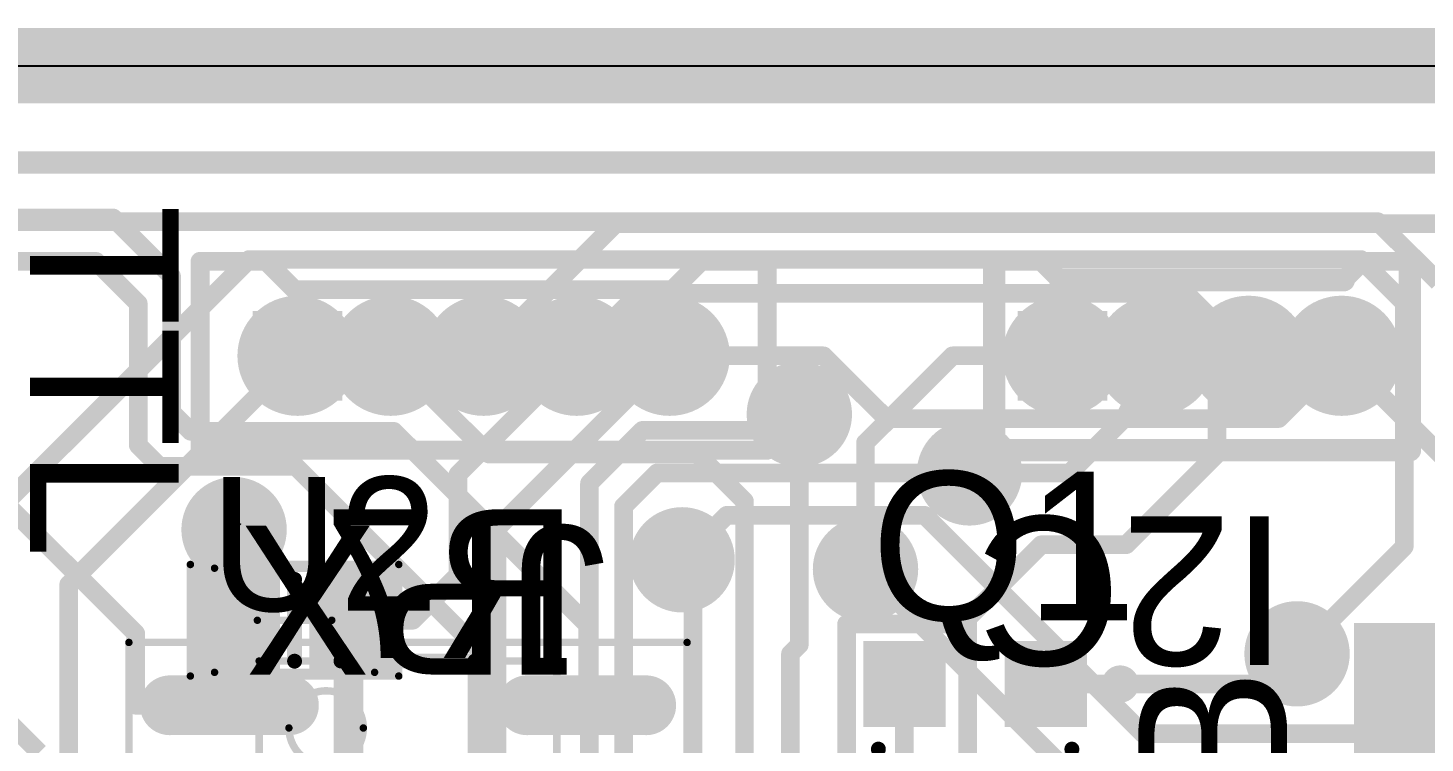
# Model space of a CAD drawing. Extents: x 50.3 to 133.3, y 75.7 to 118.9.
# Drawn here: x 104.62 to 123.39, y 109.09 to 118.71 of the extents above; entities that cross this region are included whole.
import ezdxf

# ---------------------------------------------------------------- set-up
doc = ezdxf.new("R2010")
doc.units = 0
doc.layers.get('0').update_dxf_attribs({"linetype": 'CONTINUOUS'})
for name, color, linetype in [('BOTTOMLAYER', 5, 'CONTINUOUS'), ('BOTTOMOVERLAY', 54, 'CONTINUOUS'), ('BOTTOMPASTE', 16, 'CONTINUOUS'), ('BOTTOMSOLDER', 6, 'CONTINUOUS'), ('INTERNALPLANE1', 76, 'CONTINUOUS'), ('INTERNALPLANE2', 16, 'CONTINUOUS'), ('KEEPOUTLAYER', 6, 'CONTINUOUS'), ('MECHANICAL1', 6, 'CONTINUOUS'), ('MECHANICAL13', 56, 'CONTINUOUS'), ('MECHANICAL15', 56, 'CONTINUOUS'), ('MULTILAYER', 9, 'CONTINUOUS'), ('PADHOLELAYER', 156, 'CONTINUOUS'), ('TOPLAYER', 1, 'CONTINUOUS'), ('TOPOVERLAY', 2, 'CONTINUOUS'), ('TOPPASTE', 8, 'CONTINUOUS'), ('TOPSOLDER', 216, 'CONTINUOUS'), ('VIAHOLELAYER', 16, 'CONTINUOUS')]:
    doc.layers.add(name, color=color, linetype=linetype)

# ---------------------------------------------------------------- blocks, each defined once
blk = doc.blocks.new('M____USB_26')
at = {"layer": 'BOTTOMLAYER', "const_width": 0.3}
for points in [[(-0.35, 2.2, 1), (-0.05, 2.2, 1)], [(-0.35, -2.2, 1), (-0.05, -2.2, 1)]]:
    blk.add_lwpolyline(points, format="xyb", close=True, dxfattribs=at)
at = {"layer": 'BOTTOMSOLDER', "const_width": 0.402}
for points in [[(-0.401, 2.2, 1), (0.001, 2.2, 1)], [(-0.401, -2.2, 1), (0.001, -2.2, 1)]]:
    blk.add_lwpolyline(points, format="xyb", close=True, dxfattribs=at)
at = {"layer": 'INTERNALPLANE1', "const_width": 0.958}
for points in [[(-0.679, 2.2, 1), (0.279, 2.2, 1)], [(-0.679, -2.2, 1), (0.279, -2.2, 1)]]:
    blk.add_lwpolyline(points, format="xyb", close=True, dxfattribs=at)
at = {"layer": 'INTERNALPLANE2', "const_width": 0.958}
for points in [[(-0.679, 2.2, 1), (0.279, 2.2, 1)], [(-0.679, -2.2, 1), (0.279, -2.2, 1)]]:
    blk.add_lwpolyline(points, format="xyb", close=True, dxfattribs=at)
at = {"layer": 'MECHANICAL1', "const_width": 0.1}
blk.add_lwpolyline([(5.05, -4.95), (5.05, 4.95)], dxfattribs=at)
at = {"layer": 'MECHANICAL1', "const_width": 0.05}
for points in [[(5.025, 4.95, 1), (5.075, 4.95, 1)], [(5.025, -4.95, 1), (5.075, -4.95, 1)]]:
    blk.add_lwpolyline(points, format="xyb", close=True, dxfattribs=at)
at = {"layer": 'MULTILAYER', "const_width": 0.3}
for points in [[(-0.35, 2.2, 1), (-0.05, 2.2, 1)], [(-0.35, -2.2, 1), (-0.05, -2.2, 1)]]:
    blk.add_lwpolyline(points, format="xyb", close=True, dxfattribs=at)
at = {"layer": 'PADHOLELAYER', "const_width": 0.45}
for points in [[(-0.425, 2.2, 1), (0.025, 2.2, 1)], [(-0.425, -2.2, 1), (0.025, -2.2, 1)]]:
    blk.add_lwpolyline(points, format="xyb", close=True, dxfattribs=at)
at = {"layer": 'TOPLAYER', "const_width": 0.3}
for points in [[(-0.35, 2.2, 1), (-0.05, 2.2, 1)], [(-0.35, -2.2, 1), (-0.05, -2.2, 1)]]:
    blk.add_lwpolyline(points, format="xyb", close=True, dxfattribs=at)
at = {"layer": 'TOPLAYER'}
for points in [[(-1.45, 3.45), (-1.45, 5.45), (-3.95, 3.45), (-3.95, 5.45)], [(4.05, 3.45), (4.05, 5.45), (1.55, 3.45), (1.55, 5.45)], [(-1.4, 1.37), (-1.4, 1.83), (-4.2, 1.37), (-4.2, 1.83)], [(-1.4, 0.57), (-1.4, 1.03), (-4.2, 0.57), (-4.2, 1.03)], [(-1.4, -0.23), (-1.4, 0.23), (-4.2, -0.23), (-4.2, 0.23)], [(-1.4, -1.03), (-1.4, -0.57), (-4.2, -1.03), (-4.2, -0.57)], [(-1.4, -1.83), (-1.4, -1.37), (-4.2, -1.83), (-4.2, -1.37)], [(-1.45, -5.45), (-1.45, -3.45), (-3.95, -5.45), (-3.95, -3.45)], [(4.05, -5.45), (4.05, -3.45), (1.55, -5.45), (1.55, -3.45)]]:
    blk.add_solid(points, dxfattribs=at)
at = {"layer": 'TOPOVERLAY', "const_width": 0.2}
for points in [[(-1.05, 4.95), (1.15, 4.95)], [(4.45, 4.95), (5.75, 4.95)], [(5.75, -4.95), (5.75, 4.95)], [(-3.85, 2.25), (-3.85, 3.05)], [(-3.85, -3.05), (-3.85, -2.25)], [(-1.05, -4.95), (1.15, -4.95)], [(4.45, -4.95), (5.75, -4.95)]]:
    blk.add_lwpolyline(points, dxfattribs=at)
at = {"layer": 'TOPOVERLAY'}
for points, const_width in [([(-1.1, 4.95, 1), (-1, 4.95, 1)], 0.1), ([(1.1, 4.95, 1), (1.2, 4.95, 1)], 0.1), ([(4.4, 4.95, 1), (4.5, 4.95, 1)], 0.1), ([(5.7, 4.95, 1), (5.8, 4.95, 1)], 0.1), ([(5.7, 4.95, 1), (5.8, 4.95, 1)], 0.1), ([(-3.9, 3.05, 1), (-3.8, 3.05, 1)], 0.1), ([(-3.9, 2.25, 1), (-3.8, 2.25, 1)], 0.1), ([(-4.375, -1.6, 1), (-4.625, -1.6, 1)], 0.25), ([(-4.687, -1.6, 1), (-4.563, -1.6, 1)], 0.125), ([(-4.437, -1.6, 1), (-4.312, -1.6, 1)], 0.125), ([(-3.9, -2.25, 1), (-3.8, -2.25, 1)], 0.1), ([(-3.9, -3.05, 1), (-3.8, -3.05, 1)], 0.1), ([(-1.1, -4.95, 1), (-1, -4.95, 1)], 0.1), ([(1.1, -4.95, 1), (1.2, -4.95, 1)], 0.1), ([(4.4, -4.95, 1), (4.5, -4.95, 1)], 0.1), ([(5.7, -4.95, 1), (5.8, -4.95, 1)], 0.1), ([(5.7, -4.95, 1), (5.8, -4.95, 1)], 0.1)]:
    blk.add_lwpolyline(points, format="xyb", close=True, dxfattribs=dict(at, const_width=const_width))
at = {"layer": 'TOPPASTE'}
for points in [[(-1.45, 3.45), (-1.45, 5.45), (-3.95, 3.45), (-3.95, 5.45)], [(4.05, 3.45), (4.05, 5.45), (1.55, 3.45), (1.55, 5.45)], [(-1.4, 1.37), (-1.4, 1.83), (-4.2, 1.37), (-4.2, 1.83)], [(-1.4, 0.57), (-1.4, 1.03), (-4.2, 0.57), (-4.2, 1.03)], [(-1.4, -0.23), (-1.4, 0.23), (-4.2, -0.23), (-4.2, 0.23)], [(-1.4, -1.03), (-1.4, -0.57), (-4.2, -1.03), (-4.2, -0.57)], [(-1.4, -1.83), (-1.4, -1.37), (-4.2, -1.83), (-4.2, -1.37)], [(-1.45, -5.45), (-1.45, -3.45), (-3.95, -5.45), (-3.95, -3.45)], [(4.05, -5.45), (4.05, -3.45), (1.55, -5.45), (1.55, -3.45)]]:
    blk.add_solid(points, dxfattribs=at)
at = {"layer": 'TOPSOLDER', "const_width": 0.402}
for points in [[(-0.401, 2.2, 1), (0.001, 2.2, 1)], [(-0.401, -2.2, 1), (0.001, -2.2, 1)]]:
    blk.add_lwpolyline(points, format="xyb", close=True, dxfattribs=at)
at = {"layer": 'TOPSOLDER'}
for points in [[(-1.348, 3.348), (-1.348, 5.552), (-4.052, 3.348), (-4.052, 5.552)], [(4.152, 3.348), (4.152, 5.552), (1.448, 3.348), (1.448, 5.552)], [(-1.298, 1.268), (-1.298, 1.932), (-4.302, 1.268), (-4.302, 1.932)], [(-1.298, 0.468), (-1.298, 1.132), (-4.302, 0.468), (-4.302, 1.132)], [(-1.298, -0.332), (-1.298, 0.332), (-4.302, -0.332), (-4.302, 0.332)], [(-1.298, -1.132), (-1.298, -0.468), (-4.302, -1.132), (-4.302, -0.468)], [(-1.298, -1.932), (-1.298, -1.268), (-4.302, -1.932), (-4.302, -1.268)], [(-1.348, -5.552), (-1.348, -3.348), (-4.052, -5.552), (-4.052, -3.348)], [(4.152, -5.552), (4.152, -3.348), (1.448, -5.552), (1.448, -3.348)]]:
    blk.add_solid(points, dxfattribs=at)
at = {"layer": 'MECHANICAL1'}
blk.add_text('PCB Edge', height=0.25, rotation=90, dxfattribs=at).set_placement((5.482, -4.036))
blk = doc.blocks.new('SOT_23_33')
at = {"layer": 'TOPLAYER'}
for points in [[(-0.45, 0.7), (0.45, 0.7), (-0.45, 1.65), (0.45, 1.65)], [(-1.4, -1.65), (-0.5, -1.65), (-1.4, -0.7), (-0.5, -0.7)], [(0.5, -1.65), (1.4, -1.65), (0.5, -0.7), (1.4, -0.7)]]:
    blk.add_solid(points, dxfattribs=at)
at = {"layer": 'TOPOVERLAY', "const_width": 0.2}
for points in [[(-1.3, 1.175), (-1.3, -0.3)], [(-0.85, 1.175), (-1.3, 1.175)], [(1.3, 1.175), (0.85, 1.175)], [(1.3, 1.175), (1.3, -0.3)]]:
    blk.add_lwpolyline(points, dxfattribs=at)
at = {"layer": 'TOPOVERLAY'}
for points, const_width in [([(-1.35, 1.175, 1), (-1.25, 1.175, 1)], 0.1), ([(-1.35, 1.175, 1), (-1.25, 1.175, 1)], 0.1), ([(-0.9, 1.175, 1), (-0.8, 1.175, 1)], 0.1), ([(0.8, 1.175, 1), (0.9, 1.175, 1)], 0.1), ([(1.25, 1.175, 1), (1.35, 1.175, 1)], 0.1), ([(1.25, 1.175, 1), (1.35, 1.175, 1)], 0.1), ([(-1.35, -0.3, 1), (-1.25, -0.3, 1)], 0.1), ([(1.25, -0.3, 1), (1.35, -0.3, 1)], 0.1), ([(-1.825, -1.175, 1), (-2.075, -1.175, 1)], 0.25), ([(-2.137, -1.175, 1), (-2.013, -1.175, 1)], 0.125), ([(-1.887, -1.175, 1), (-1.762, -1.175, 1)], 0.125)]:
    blk.add_lwpolyline(points, format="xyb", close=True, dxfattribs=dict(at, const_width=const_width))
at = {"layer": 'TOPPASTE'}
for points in [[(-0.45, 0.7), (0.45, 0.7), (-0.45, 1.65), (0.45, 1.65)], [(-1.4, -1.65), (-0.5, -1.65), (-1.4, -0.7), (-0.5, -0.7)], [(0.5, -1.65), (1.4, -1.65), (0.5, -0.7), (1.4, -0.7)]]:
    blk.add_solid(points, dxfattribs=at)
at = {"layer": 'TOPSOLDER'}
for points in [[(-0.552, 0.598), (0.552, 0.598), (-0.552, 1.752), (0.552, 1.752)], [(-1.502, -1.752), (-0.398, -1.752), (-1.502, -0.598), (-0.398, -0.598)], [(0.398, -1.752), (1.502, -1.752), (0.398, -0.598), (1.502, -0.598)]]:
    blk.add_solid(points, dxfattribs=at)
blk = doc.blocks.new('RESC2012L_B_40')
at = {"layer": 'BOTTOMLAYER'}
for points in [[(-1.3, 0.65), (-1.3, -0.65), (-0.3, 0.65), (-0.3, -0.65)], [(0.3, 0.65), (0.3, -0.65), (1.3, 0.65), (1.3, -0.65)]]:
    blk.add_solid(points, dxfattribs=at)
at = {"layer": 'BOTTOMOVERLAY', "const_width": 0.2}
blk.add_lwpolyline([(0, 0.55), (0, -0.55)], dxfattribs=at)
at = {"layer": 'BOTTOMOVERLAY', "const_width": 0.1}
for points in [[(-0.05, 0.55, 1), (0.05, 0.55, 1)], [(-0.05, -0.55, 1), (0.05, -0.55, 1)]]:
    blk.add_lwpolyline(points, format="xyb", close=True, dxfattribs=at)
at = {"layer": 'BOTTOMPASTE'}
for points in [[(-1.3, 0.65), (-1.3, -0.65), (-0.3, 0.65), (-0.3, -0.65)], [(0.3, 0.65), (0.3, -0.65), (1.3, 0.65), (1.3, -0.65)]]:
    blk.add_solid(points, dxfattribs=at)
at = {"layer": 'BOTTOMSOLDER'}
for points in [[(-1.402, 0.752), (-1.402, -0.752), (-0.198, 0.752), (-0.198, -0.752)], [(0.198, 0.752), (0.198, -0.752), (1.402, 0.752), (1.402, -0.752)]]:
    blk.add_solid(points, dxfattribs=at)
at = {"layer": 'MECHANICAL13', "const_width": 0.1}
for points in [[(-1.075, 0.7), (-1.075, -0.7)], [(1.075, 0.7), (-1.075, 0.7)], [(1.075, 0.7), (1.075, -0.7)], [(1.075, -0.7), (-1.075, -0.7)]]:
    blk.add_lwpolyline(points, dxfattribs=at)
at = {"layer": 'MECHANICAL13', "const_width": 0.05}
for points in [[(-1.1, 0.7, 1), (-1.05, 0.7, 1)], [(-1.1, 0.7, 1), (-1.05, 0.7, 1)], [(1.05, 0.7, 1), (1.1, 0.7, 1)], [(1.05, 0.7, 1), (1.1, 0.7, 1)], [(-1.1, -0.7, 1), (-1.05, -0.7, 1)], [(-1.1, -0.7, 1), (-1.05, -0.7, 1)], [(1.05, -0.7, 1), (1.1, -0.7, 1)], [(1.05, -0.7, 1), (1.1, -0.7, 1)]]:
    blk.add_lwpolyline(points, format="xyb", close=True, dxfattribs=at)
at = {"layer": 'MECHANICAL15', "const_width": 0.1}
for points in [[(-1.4, 0.75), (-1.4, -0.75)], [(1.4, 0.75), (-1.4, 0.75)], [(1.4, 0.75), (1.4, -0.75)], [(0, 0.5), (0, -0.5)], [(0.5, 0), (-0.5, 0)], [(1.4, -0.75), (-1.4, -0.75)]]:
    blk.add_lwpolyline(points, dxfattribs=at)
at = {"layer": 'MECHANICAL15', "const_width": 0.05}
for points in [[(-1.425, 0.75, 1), (-1.375, 0.75, 1)], [(-1.425, 0.75, 1), (-1.375, 0.75, 1)], [(1.375, 0.75, 1), (1.425, 0.75, 1)], [(1.375, 0.75, 1), (1.425, 0.75, 1)], [(-0.025, 0.5, 1), (0.025, 0.5, 1)], [(-0.525, 0, 1), (-0.475, 0, 1)], [(0.475, 0, 1), (0.525, 0, 1)], [(-0.025, -0.5, 1), (0.025, -0.5, 1)], [(-1.425, -0.75, 1), (-1.375, -0.75, 1)], [(-1.425, -0.75, 1), (-1.375, -0.75, 1)], [(1.375, -0.75, 1), (1.425, -0.75, 1)], [(1.375, -0.75, 1), (1.425, -0.75, 1)]]:
    blk.add_lwpolyline(points, format="xyb", close=True, dxfattribs=at)
blk = doc.blocks.new('NSO8_N_53')
at = {"layer": 'MECHANICAL13', "const_width": 0.1}
for points in [[(-2, -2.5), (-2, 2.5)], [(-2, 2.5), (2, 2.5)], [(2, -2.5), (2, 2.5)], [(-2, -2.5), (2, -2.5)]]:
    blk.add_lwpolyline(points, dxfattribs=at)
at = {"layer": 'MECHANICAL13'}
for points, const_width in [([(-2.025, 2.5, 1), (-1.975, 2.5, 1)], 0.05), ([(-2.025, 2.5, 1), (-1.975, 2.5, 1)], 0.05), ([(1.975, 2.5, 1), (2.025, 2.5, 1)], 0.05), ([(1.975, 2.5, 1), (2.025, 2.5, 1)], 0.05), ([(-0.6, 1.6, 1), (-1.6, 1.6, 1)], 0.1), ([(-1.625, 1.6, 1), (-1.575, 1.6, 1)], 0.05), ([(-0.625, 1.6, 1), (-0.575, 1.6, 1)], 0.05), ([(-2.025, -2.5, 1), (-1.975, -2.5, 1)], 0.05), ([(-2.025, -2.5, 1), (-1.975, -2.5, 1)], 0.05), ([(1.975, -2.5, 1), (2.025, -2.5, 1)], 0.05), ([(1.975, -2.5, 1), (2.025, -2.5, 1)], 0.05)]:
    blk.add_lwpolyline(points, format="xyb", close=True, dxfattribs=dict(at, const_width=const_width))
at = {"layer": 'MECHANICAL15', "const_width": 0.1}
for points in [[(-3.75, -2.75), (-3.75, 2.75)], [(-3.75, 2.75), (3.75, 2.75)], [(3.75, -2.75), (3.75, 2.75)], [(0, -0.5), (0, 0.5)], [(-0.5, 0), (0.5, 0)], [(-3.75, -2.75), (3.75, -2.75)]]:
    blk.add_lwpolyline(points, dxfattribs=at)
at = {"layer": 'MECHANICAL15', "const_width": 0.05}
for points in [[(-3.775, 2.75, 1), (-3.725, 2.75, 1)], [(-3.775, 2.75, 1), (-3.725, 2.75, 1)], [(3.725, 2.75, 1), (3.775, 2.75, 1)], [(3.725, 2.75, 1), (3.775, 2.75, 1)], [(-0.025, 0.5, 1), (0.025, 0.5, 1)], [(-0.525, 0, 1), (-0.475, 0, 1)], [(0.475, 0, 1), (0.525, 0, 1)], [(-0.025, -0.5, 1), (0.025, -0.5, 1)], [(-3.775, -2.75, 1), (-3.725, -2.75, 1)], [(-3.775, -2.75, 1), (-3.725, -2.75, 1)], [(3.725, -2.75, 1), (3.775, -2.75, 1)], [(3.725, -2.75, 1), (3.775, -2.75, 1)]]:
    blk.add_lwpolyline(points, format="xyb", close=True, dxfattribs=at)
at = {"layer": 'TOPLAYER', "const_width": 0.6}
for points in [[(-3.2, 1.905), (-1.6, 1.905)], [(1.6, 1.905), (3.2, 1.905)], [(-3.2, 0.635), (-1.6, 0.635)], [(1.6, 0.635), (3.2, 0.635)], [(-3.2, -0.635), (-1.6, -0.635)], [(1.6, -0.635), (3.2, -0.635)], [(-3.2, -1.905), (-1.6, -1.905)], [(1.6, -1.905), (3.2, -1.905)]]:
    blk.add_lwpolyline(points, dxfattribs=at)
at = {"layer": 'TOPLAYER', "const_width": 0.3}
for points in [[(-3.35, 1.905, 1), (-3.05, 1.905, 1)], [(-1.75, 1.905, 1), (-1.45, 1.905, 1)], [(1.45, 1.905, 1), (1.75, 1.905, 1)], [(3.05, 1.905, 1), (3.35, 1.905, 1)], [(-3.35, 0.635, 1), (-3.05, 0.635, 1)], [(-1.75, 0.635, 1), (-1.45, 0.635, 1)], [(1.45, 0.635, 1), (1.75, 0.635, 1)], [(3.05, 0.635, 1), (3.35, 0.635, 1)], [(-3.35, -0.635, 1), (-3.05, -0.635, 1)], [(-1.75, -0.635, 1), (-1.45, -0.635, 1)], [(1.45, -0.635, 1), (1.75, -0.635, 1)], [(3.05, -0.635, 1), (3.35, -0.635, 1)], [(-3.35, -1.905, 1), (-3.05, -1.905, 1)], [(-1.75, -1.905, 1), (-1.45, -1.905, 1)], [(1.45, -1.905, 1), (1.75, -1.905, 1)], [(3.05, -1.905, 1), (3.35, -1.905, 1)]]:
    blk.add_lwpolyline(points, format="xyb", close=True, dxfattribs=at)
at = {"layer": 'TOPOVERLAY'}
for points, const_width in [([(-2.275, 2.755, 1), (-2.525, 2.755, 1)], 0.25), ([(-2.588, 2.755, 1), (-2.463, 2.755, 1)], 0.125), ([(-2.337, 2.755, 1), (-2.213, 2.755, 1)], 0.125), ([(-0.95, 2.5, 1), (-0.85, 2.5, 1)], 0.1), ([(-0.95, 2.5, 1), (-0.85, 2.5, 1)], 0.1), ([(0.85, 2.5, 1), (0.95, 2.5, 1)], 0.1), ([(0.85, 2.5, 1), (0.95, 2.5, 1)], 0.1), ([(-0.95, -2.5, 1), (-0.85, -2.5, 1)], 0.1), ([(-0.95, -2.5, 1), (-0.85, -2.5, 1)], 0.1), ([(0.85, -2.5, 1), (0.95, -2.5, 1)], 0.1), ([(0.85, -2.5, 1), (0.95, -2.5, 1)], 0.1)]:
    blk.add_lwpolyline(points, format="xyb", close=True, dxfattribs=dict(at, const_width=const_width))
at = {"layer": 'TOPOVERLAY', "const_width": 0.2}
for points in [[(-0.9, -2.5), (-0.9, 2.5)], [(-0.9, 2.5), (0.9, 2.5)], [(0.9, -2.5), (0.9, 2.5)], [(-0.9, -2.5), (0.9, -2.5)]]:
    blk.add_lwpolyline(points, dxfattribs=at)
at = {"layer": 'TOPPASTE', "const_width": 0.6}
for points in [[(-3.2, 1.905), (-1.6, 1.905)], [(1.6, 1.905), (3.2, 1.905)], [(-3.2, 0.635), (-1.6, 0.635)], [(1.6, 0.635), (3.2, 0.635)], [(-3.2, -0.635), (-1.6, -0.635)], [(1.6, -0.635), (3.2, -0.635)], [(-3.2, -1.905), (-1.6, -1.905)], [(1.6, -1.905), (3.2, -1.905)]]:
    blk.add_lwpolyline(points, dxfattribs=at)
at = {"layer": 'TOPPASTE', "const_width": 0.3}
for points in [[(-3.35, 1.905, 1), (-3.05, 1.905, 1)], [(-1.75, 1.905, 1), (-1.45, 1.905, 1)], [(1.45, 1.905, 1), (1.75, 1.905, 1)], [(3.05, 1.905, 1), (3.35, 1.905, 1)], [(-3.35, 0.635, 1), (-3.05, 0.635, 1)], [(-1.75, 0.635, 1), (-1.45, 0.635, 1)], [(1.45, 0.635, 1), (1.75, 0.635, 1)], [(3.05, 0.635, 1), (3.35, 0.635, 1)], [(-3.35, -0.635, 1), (-3.05, -0.635, 1)], [(-1.75, -0.635, 1), (-1.45, -0.635, 1)], [(1.45, -0.635, 1), (1.75, -0.635, 1)], [(3.05, -0.635, 1), (3.35, -0.635, 1)], [(-3.35, -1.905, 1), (-3.05, -1.905, 1)], [(-1.75, -1.905, 1), (-1.45, -1.905, 1)], [(1.45, -1.905, 1), (1.75, -1.905, 1)], [(3.05, -1.905, 1), (3.35, -1.905, 1)]]:
    blk.add_lwpolyline(points, format="xyb", close=True, dxfattribs=at)
at = {"layer": 'TOPSOLDER', "const_width": 0.803}
for points in [[(-3.2, 1.905), (-1.6, 1.905)], [(1.6, 1.905), (3.2, 1.905)], [(-3.2, 0.635), (-1.6, 0.635)], [(1.6, 0.635), (3.2, 0.635)], [(-3.2, -0.635), (-1.6, -0.635)], [(1.6, -0.635), (3.2, -0.635)], [(-3.2, -1.905), (-1.6, -1.905)], [(1.6, -1.905), (3.2, -1.905)]]:
    blk.add_lwpolyline(points, dxfattribs=at)
at = {"layer": 'TOPSOLDER', "const_width": 0.402}
for points in [[(-3.401, 1.905, 1), (-2.999, 1.905, 1)], [(-1.801, 1.905, 1), (-1.399, 1.905, 1)], [(1.399, 1.905, 1), (1.801, 1.905, 1)], [(2.999, 1.905, 1), (3.401, 1.905, 1)], [(-3.401, 0.635, 1), (-2.999, 0.635, 1)], [(-1.801, 0.635, 1), (-1.399, 0.635, 1)], [(1.399, 0.635, 1), (1.801, 0.635, 1)], [(2.999, 0.635, 1), (3.401, 0.635, 1)], [(-3.401, -0.635, 1), (-2.999, -0.635, 1)], [(-1.801, -0.635, 1), (-1.399, -0.635, 1)], [(1.399, -0.635, 1), (1.801, -0.635, 1)], [(2.999, -0.635, 1), (3.401, -0.635, 1)], [(-3.401, -1.905, 1), (-2.999, -1.905, 1)], [(-1.801, -1.905, 1), (-1.399, -1.905, 1)], [(1.399, -1.905, 1), (1.801, -1.905, 1)], [(2.999, -1.905, 1), (3.401, -1.905, 1)]]:
    blk.add_lwpolyline(points, format="xyb", close=True, dxfattribs=at)
blk = doc.blocks.new('DIP4MULEX_1_25___64')
at = {"layer": 'BOTTOMLAYER', "const_width": 0.5}
for points in [[(-2.125, 0, 1), (-1.625, 0, 1)], [(-0.875, 0, 1), (-0.375, 0, 1)], [(0.375, 0, 1), (0.875, 0, 1)]]:
    blk.add_lwpolyline(points, format="xyb", close=True, dxfattribs=at)
at = {"layer": 'BOTTOMLAYER'}
blk.add_solid([(2.375, -0.5), (2.375, 0.5), (1.375, -0.5), (1.375, 0.5)], dxfattribs=at)
at = {"layer": 'BOTTOMSOLDER', "const_width": 0.602}
for points in [[(-2.176, 0, 1), (-1.574, 0, 1)], [(-0.926, 0, 1), (-0.324, 0, 1)], [(0.324, 0, 1), (0.926, 0, 1)]]:
    blk.add_lwpolyline(points, format="xyb", close=True, dxfattribs=at)
at = {"layer": 'BOTTOMSOLDER'}
blk.add_solid([(2.477, -0.602), (2.477, 0.602), (1.273, -0.602), (1.273, 0.602)], dxfattribs=at)
at = {"layer": 'INTERNALPLANE1', "const_width": 0.808}
for points in [[(-2.279, 0, 1), (-1.471, 0, 1)], [(-1.029, 0, 1), (-0.221, 0, 1)], [(0.221, 0, 1), (1.029, 0, 1)], [(1.471, 0, 1), (2.279, 0, 1)]]:
    blk.add_lwpolyline(points, format="xyb", close=True, dxfattribs=at)
at = {"layer": 'INTERNALPLANE2', "const_width": 0.808}
for points in [[(-2.279, 0, 1), (-1.471, 0, 1)], [(-1.029, 0, 1), (-0.221, 0, 1)], [(0.221, 0, 1), (1.029, 0, 1)], [(1.471, 0, 1), (2.279, 0, 1)]]:
    blk.add_lwpolyline(points, format="xyb", close=True, dxfattribs=at)
at = {"layer": 'MULTILAYER', "const_width": 0.5}
for points in [[(-2.125, 0, 1), (-1.625, 0, 1)], [(-0.875, 0, 1), (-0.375, 0, 1)], [(0.375, 0, 1), (0.875, 0, 1)]]:
    blk.add_lwpolyline(points, format="xyb", close=True, dxfattribs=at)
at = {"layer": 'MULTILAYER'}
blk.add_solid([(2.375, -0.5), (2.375, 0.5), (1.375, -0.5), (1.375, 0.5)], dxfattribs=at)
at = {"layer": 'PADHOLELAYER', "const_width": 0.3}
for points in [[(-2.025, 0, 1), (-1.725, 0, 1)], [(-0.775, 0, 1), (-0.475, 0, 1)], [(0.475, 0, 1), (0.775, 0, 1)], [(1.725, 0, 1), (2.025, 0, 1)]]:
    blk.add_lwpolyline(points, format="xyb", close=True, dxfattribs=at)
at = {"layer": 'TOPLAYER', "const_width": 0.5}
for points in [[(-2.125, 0, 1), (-1.625, 0, 1)], [(-0.875, 0, 1), (-0.375, 0, 1)], [(0.375, 0, 1), (0.875, 0, 1)]]:
    blk.add_lwpolyline(points, format="xyb", close=True, dxfattribs=at)
at = {"layer": 'TOPLAYER'}
blk.add_solid([(2.375, -0.5), (2.375, 0.5), (1.375, -0.5), (1.375, 0.5)], dxfattribs=at)
at = {"layer": 'TOPOVERLAY'}
for points, const_width in [([(-2.794, 1.27), (-2.794, -1.27)], 0.3), ([(2.794, 1.27), (-2.794, 1.27)], 0.3), ([(2.794, 1.27), (2.794, -1.27)], 0.3), ([(-1.905, -1.016), (-2.159, -1.27)], 0.254), ([(1.905, -1.016), (-1.905, -1.016)], 0.3), ([(2.159, -1.27), (1.905, -1.016)], 0.254), ([(-2.159, -1.27), (-2.794, -1.27)], 0.254), ([(2.794, -1.27), (2.159, -1.27)], 0.254)]:
    blk.add_lwpolyline(points, dxfattribs=dict(at, const_width=const_width))
for points, const_width in [([(-2.869, 1.27, 1), (-2.719, 1.27, 1)], 0.15), ([(-2.869, 1.27, 1), (-2.719, 1.27, 1)], 0.15), ([(2.719, 1.27, 1), (2.869, 1.27, 1)], 0.15), ([(2.719, 1.27, 1), (2.869, 1.27, 1)], 0.15), ([(-1.98, -1.016, 1), (-1.83, -1.016, 1)], 0.15), ([(-1.968, -1.016, 1), (-1.841, -1.016, 1)], 0.127), ([(1.83, -1.016, 1), (1.98, -1.016, 1)], 0.15), ([(1.841, -1.016, 1), (1.968, -1.016, 1)], 0.127), ([(-2.869, -1.27, 1), (-2.719, -1.27, 1)], 0.15), ([(2.719, -1.27, 1), (2.869, -1.27, 1)], 0.15), ([(-2.857, -1.27, 1), (-2.731, -1.27, 1)], 0.127), ([(-2.223, -1.27, 1), (-2.095, -1.27, 1)], 0.127), ([(-2.223, -1.27, 1), (-2.095, -1.27, 1)], 0.127), ([(2.095, -1.27, 1), (2.223, -1.27, 1)], 0.127), ([(2.095, -1.27, 1), (2.223, -1.27, 1)], 0.127), ([(2.731, -1.27, 1), (2.857, -1.27, 1)], 0.127)]:
    blk.add_lwpolyline(points, format="xyb", close=True, dxfattribs=dict(at, const_width=const_width))
at = {"layer": 'TOPSOLDER', "const_width": 0.602}
for points in [[(-2.176, 0, 1), (-1.574, 0, 1)], [(-0.926, 0, 1), (-0.324, 0, 1)], [(0.324, 0, 1), (0.926, 0, 1)]]:
    blk.add_lwpolyline(points, format="xyb", close=True, dxfattribs=at)
at = {"layer": 'TOPSOLDER'}
blk.add_solid([(2.477, -0.602), (2.477, 0.602), (1.273, -0.602), (1.273, 0.602)], dxfattribs=at)
blk = doc.blocks.new('DIP5MULEX_1_25___65')
at = {"layer": 'BOTTOMLAYER', "const_width": 0.5}
for points in [[(-2.75, 0, 1), (-2.25, 0, 1)], [(-1.5, 0, 1), (-1, 0, 1)], [(-0.25, 0, 1), (0.25, 0, 1)], [(1, 0, 1), (1.5, 0, 1)]]:
    blk.add_lwpolyline(points, format="xyb", close=True, dxfattribs=at)
at = {"layer": 'BOTTOMLAYER'}
blk.add_solid([(3, -0.5), (3, 0.5), (2, -0.5), (2, 0.5)], dxfattribs=at)
at = {"layer": 'BOTTOMSOLDER', "const_width": 0.602}
for points in [[(-2.801, 0, 1), (-2.199, 0, 1)], [(-1.551, 0, 1), (-0.949, 0, 1)], [(-0.301, 0, 1), (0.301, 0, 1)], [(0.949, 0, 1), (1.551, 0, 1)]]:
    blk.add_lwpolyline(points, format="xyb", close=True, dxfattribs=at)
at = {"layer": 'BOTTOMSOLDER'}
blk.add_solid([(3.102, -0.602), (3.102, 0.602), (1.898, -0.602), (1.898, 0.602)], dxfattribs=at)
at = {"layer": 'INTERNALPLANE1', "const_width": 0.808}
for points in [[(-2.904, 0, 1), (-2.096, 0, 1)], [(-1.654, 0, 1), (-0.846, 0, 1)], [(-0.404, 0, 1), (0.404, 0, 1)], [(0.846, 0, 1), (1.654, 0, 1)], [(2.096, 0, 1), (2.904, 0, 1)]]:
    blk.add_lwpolyline(points, format="xyb", close=True, dxfattribs=at)
at = {"layer": 'INTERNALPLANE2', "const_width": 0.808}
for points in [[(-2.904, 0, 1), (-2.096, 0, 1)], [(-1.654, 0, 1), (-0.846, 0, 1)], [(-0.404, 0, 1), (0.404, 0, 1)], [(0.846, 0, 1), (1.654, 0, 1)], [(2.096, 0, 1), (2.904, 0, 1)]]:
    blk.add_lwpolyline(points, format="xyb", close=True, dxfattribs=at)
at = {"layer": 'MULTILAYER', "const_width": 0.5}
for points in [[(-2.75, 0, 1), (-2.25, 0, 1)], [(-1.5, 0, 1), (-1, 0, 1)], [(-0.25, 0, 1), (0.25, 0, 1)], [(1, 0, 1), (1.5, 0, 1)]]:
    blk.add_lwpolyline(points, format="xyb", close=True, dxfattribs=at)
at = {"layer": 'MULTILAYER'}
blk.add_solid([(3, -0.5), (3, 0.5), (2, -0.5), (2, 0.5)], dxfattribs=at)
at = {"layer": 'PADHOLELAYER', "const_width": 0.3}
for points in [[(-2.65, 0, 1), (-2.35, 0, 1)], [(-1.4, 0, 1), (-1.1, 0, 1)], [(-0.15, 0, 1), (0.15, 0, 1)], [(1.1, 0, 1), (1.4, 0, 1)], [(2.35, 0, 1), (2.65, 0, 1)]]:
    blk.add_lwpolyline(points, format="xyb", close=True, dxfattribs=at)
at = {"layer": 'TOPLAYER', "const_width": 0.5}
for points in [[(-2.75, 0, 1), (-2.25, 0, 1)], [(-1.5, 0, 1), (-1, 0, 1)], [(-0.25, 0, 1), (0.25, 0, 1)], [(1, 0, 1), (1.5, 0, 1)]]:
    blk.add_lwpolyline(points, format="xyb", close=True, dxfattribs=at)
at = {"layer": 'TOPLAYER'}
blk.add_solid([(3, -0.5), (3, 0.5), (2, -0.5), (2, 0.5)], dxfattribs=at)
at = {"layer": 'TOPOVERLAY', "const_width": 0.254}
for points in [[(3.81, 1.27), (-3.81, 1.27)], [(-3.81, 1.27), (-3.81, -1.27)], [(3.81, 1.27), (3.81, -1.27)], [(-2.54, -0.889), (-2.921, -1.27)], [(2.54, -0.889), (-2.54, -0.889)], [(2.921, -1.27), (2.54, -0.889)], [(-2.921, -1.27), (-3.81, -1.27)], [(3.81, -1.27), (2.921, -1.27)]]:
    blk.add_lwpolyline(points, dxfattribs=at)
at = {"layer": 'TOPOVERLAY', "const_width": 0.127}
for points in [[(-3.873, 1.27, 1), (-3.747, 1.27, 1)], [(-3.873, 1.27, 1), (-3.747, 1.27, 1)], [(3.747, 1.27, 1), (3.873, 1.27, 1)], [(3.747, 1.27, 1), (3.873, 1.27, 1)], [(-2.603, -0.889, 1), (-2.477, -0.889, 1)], [(-2.603, -0.889, 1), (-2.477, -0.889, 1)], [(2.477, -0.889, 1), (2.603, -0.889, 1)], [(2.477, -0.889, 1), (2.603, -0.889, 1)], [(-3.873, -1.27, 1), (-3.747, -1.27, 1)], [(-3.873, -1.27, 1), (-3.747, -1.27, 1)], [(-2.985, -1.27, 1), (-2.857, -1.27, 1)], [(-2.985, -1.27, 1), (-2.857, -1.27, 1)], [(2.857, -1.27, 1), (2.985, -1.27, 1)], [(2.857, -1.27, 1), (2.985, -1.27, 1)], [(3.747, -1.27, 1), (3.873, -1.27, 1)], [(3.747, -1.27, 1), (3.873, -1.27, 1)]]:
    blk.add_lwpolyline(points, format="xyb", close=True, dxfattribs=at)
at = {"layer": 'TOPSOLDER', "const_width": 0.602}
for points in [[(-2.801, 0, 1), (-2.199, 0, 1)], [(-1.551, 0, 1), (-0.949, 0, 1)], [(-0.301, 0, 1), (0.301, 0, 1)], [(0.949, 0, 1), (1.551, 0, 1)]]:
    blk.add_lwpolyline(points, format="xyb", close=True, dxfattribs=at)
at = {"layer": 'TOPSOLDER'}
blk.add_solid([(3.102, -0.602), (3.102, 0.602), (1.898, -0.602), (1.898, 0.602)], dxfattribs=at)

msp = doc.modelspace()

# ---------------------------------------------------------------- linework, layer by layer
at = {"layer": 'BOTTOMLAYER', "const_width": 0.25}
for points in [[(85.268, 116.103), (122.758, 116.103)], [(122.758, 116.103), (123.571, 115.291)], [(104.064, 112.065), (107.594, 115.595)], [(107.594, 115.595), (122.53, 115.595)], [(122.53, 115.595), (123.114, 115.011)], [(111.994, 114.3), (112.832, 115.138)], [(112.832, 115.138), (120.183, 115.138)], [(120.183, 115.138), (121.021, 114.3)], [(123.114, 111.735), (123.114, 115.011)], [(105.17, 111.226), (108.244, 114.3)], [(110.4, 112.706), (111.994, 114.3)], [(110.922, 111.978), (113.244, 114.3)], [(113.244, 114.3), (115.311, 114.3)], [(115.311, 114.3), (116.156, 113.456)], [(121.427, 113.456), (122.271, 114.3)], [(114.771, 113.298), (114.986, 113.513)], [(116.156, 113.456), (121.427, 113.456)], [(112.166, 112.586), (112.878, 113.298)], [(112.878, 113.298), (114.771, 113.298)], [(110.4, 111.354), (110.4, 112.706)], [(112.624, 112.275), (113.074, 112.725)], [(113.074, 112.725), (117.272, 112.725)], [(112.166, 104.496), (112.166, 112.586)], [(112.624, 105.447), (112.624, 112.275)], [(113.411, 111.557), (114.009, 112.155)], [(114.009, 112.155), (116.669, 112.155)], [(116.669, 112.155), (119.604, 109.22)], [(107.391, 111.963), (107.404, 111.95)], [(107.404, 110.744), (107.404, 111.95)], [(110.922, 106.655), (110.922, 111.978)], [(121.673, 110.293), (123.114, 111.735)], [(115.875, 111.43), (121.082, 106.223)], [(105.17, 105.904), (105.17, 111.226)], [(109.79, 110.744), (110.4, 111.354)], [(109.004, 110.744), (109.79, 110.744)], [(109.004, 106.921), (109.004, 110.744)], [(122.733, 109.22), (123.571, 110.058)], [(119.604, 109.22), (122.733, 109.22)]]:
    msp.add_lwpolyline(points, dxfattribs=at)
at = {"layer": 'BOTTOMLAYER'}
for points, const_width in [([(122.696, 116.103, 1), (122.821, 116.103, 1)], 0.125), ([(122.696, 116.103, 1), (122.821, 116.103, 1)], 0.125), ([(107.532, 115.595, 1), (107.657, 115.595, 1)], 0.125), ([(107.532, 115.595, 1), (107.657, 115.595, 1)], 0.125), ([(122.467, 115.595, 1), (122.592, 115.595, 1)], 0.125), ([(122.467, 115.595, 1), (122.592, 115.595, 1)], 0.125), ([(112.77, 115.138, 1), (112.895, 115.138, 1)], 0.125), ([(112.77, 115.138, 1), (112.895, 115.138, 1)], 0.125), ([(120.12, 115.138, 1), (120.245, 115.138, 1)], 0.125), ([(120.12, 115.138, 1), (120.245, 115.138, 1)], 0.125), ([(123.051, 115.011, 1), (123.176, 115.011, 1)], 0.125), ([(123.051, 115.011, 1), (123.176, 115.011, 1)], 0.125), ([(108.181, 114.3, 1), (108.306, 114.3, 1)], 0.125), ([(111.931, 114.3, 1), (112.056, 114.3, 1)], 0.125), ([(111.931, 114.3, 1), (112.056, 114.3, 1)], 0.125), ([(113.182, 114.3, 1), (113.307, 114.3, 1)], 0.125), ([(113.182, 114.3, 1), (113.307, 114.3, 1)], 0.125), ([(115.249, 114.3, 1), (115.374, 114.3, 1)], 0.125), ([(115.249, 114.3, 1), (115.374, 114.3, 1)], 0.125), ([(120.958, 114.3, 1), (121.083, 114.3, 1)], 0.125), ([(122.208, 114.3, 1), (122.333, 114.3, 1)], 0.125), ([(114.786, 113.513, 1), (115.186, 113.513, 1)], 0.4), ([(114.923, 113.513, 1), (115.048, 113.513, 1)], 0.125), ([(116.093, 113.456, 1), (116.218, 113.456, 1)], 0.125), ([(116.093, 113.456, 1), (116.218, 113.456, 1)], 0.125), ([(121.364, 113.456, 1), (121.489, 113.456, 1)], 0.125), ([(121.364, 113.456, 1), (121.489, 113.456, 1)], 0.125), ([(112.816, 113.298, 1), (112.941, 113.298, 1)], 0.125), ([(112.816, 113.298, 1), (112.941, 113.298, 1)], 0.125), ([(114.708, 113.298, 1), (114.833, 113.298, 1)], 0.125), ([(114.708, 113.298, 1), (114.833, 113.298, 1)], 0.125), ([(117.072, 112.725, 1), (117.472, 112.725, 1)], 0.4), ([(110.337, 112.706, 1), (110.462, 112.706, 1)], 0.125), ([(110.337, 112.706, 1), (110.462, 112.706, 1)], 0.125), ([(113.011, 112.725, 1), (113.136, 112.725, 1)], 0.125), ([(113.011, 112.725, 1), (113.136, 112.725, 1)], 0.125), ([(117.209, 112.725, 1), (117.334, 112.725, 1)], 0.125), ([(112.104, 112.586, 1), (112.229, 112.586, 1)], 0.125), ([(112.104, 112.586, 1), (112.229, 112.586, 1)], 0.125), ([(107.191, 111.963, 1), (107.591, 111.963, 1)], 0.4), ([(112.561, 112.275, 1), (112.686, 112.275, 1)], 0.125), ([(112.561, 112.275, 1), (112.686, 112.275, 1)], 0.125), ([(113.947, 112.155, 1), (114.072, 112.155, 1)], 0.125), ([(113.947, 112.155, 1), (114.072, 112.155, 1)], 0.125), ([(116.607, 112.155, 1), (116.732, 112.155, 1)], 0.125), ([(116.607, 112.155, 1), (116.732, 112.155, 1)], 0.125), ([(107.329, 111.963, 1), (107.454, 111.963, 1)], 0.125), ([(107.342, 111.95, 1), (107.467, 111.95, 1)], 0.125), ([(107.342, 111.95, 1), (107.467, 111.95, 1)], 0.125), ([(110.859, 111.978, 1), (110.984, 111.978, 1)], 0.125), ([(110.859, 111.978, 1), (110.984, 111.978, 1)], 0.125), ([(113.211, 111.557, 1), (113.611, 111.557, 1)], 0.4), ([(115.675, 111.43, 1), (116.075, 111.43, 1)], 0.4), ([(123.051, 111.735, 1), (123.176, 111.735, 1)], 0.125), ([(123.051, 111.735, 1), (123.176, 111.735, 1)], 0.125), ([(113.349, 111.557, 1), (113.473, 111.557, 1)], 0.125), ([(115.812, 111.43, 1), (115.937, 111.43, 1)], 0.125), ([(105.107, 111.226, 1), (105.232, 111.226, 1)], 0.125), ([(105.107, 111.226, 1), (105.232, 111.226, 1)], 0.125), ([(110.337, 111.354, 1), (110.462, 111.354, 1)], 0.125), ([(110.337, 111.354, 1), (110.462, 111.354, 1)], 0.125), ([(107.342, 110.744, 1), (107.467, 110.744, 1)], 0.125), ([(108.941, 110.744, 1), (109.066, 110.744, 1)], 0.125), ([(108.941, 110.744, 1), (109.066, 110.744, 1)], 0.125), ([(109.728, 110.744, 1), (109.853, 110.744, 1)], 0.125), ([(109.728, 110.744, 1), (109.853, 110.744, 1)], 0.125), ([(121.473, 110.293, 1), (121.873, 110.293, 1)], 0.4), ([(121.61, 110.293, 1), (121.735, 110.293, 1)], 0.125), ([(119.541, 109.22, 1), (119.666, 109.22, 1)], 0.125), ([(119.541, 109.22, 1), (119.666, 109.22, 1)], 0.125), ([(122.67, 109.22, 1), (122.795, 109.22, 1)], 0.125), ([(122.67, 109.22, 1), (122.795, 109.22, 1)], 0.125)]:
    msp.add_lwpolyline(points, format="xyb", close=True, dxfattribs=dict(at, const_width=const_width))
at = {"layer": 'BOTTOMSOLDER', "const_width": 0.502}
for points in [[(114.735, 113.513, 1), (115.237, 113.513, 1)], [(117.021, 112.725, 1), (117.523, 112.725, 1)], [(107.14, 111.963, 1), (107.642, 111.963, 1)], [(113.16, 111.557, 1), (113.662, 111.557, 1)], [(115.624, 111.43, 1), (116.126, 111.43, 1)], [(121.422, 110.293, 1), (121.923, 110.293, 1)]]:
    msp.add_lwpolyline(points, format="xyb", close=True, dxfattribs=at)
at = {"layer": 'INTERNALPLANE1'}
msp.add_line((50.8, 118.2), (132.8, 118.2), dxfattribs=at)
at = {"layer": 'INTERNALPLANE1', "const_width": 1.016}
msp.add_lwpolyline([(50.8, 118.2), (132.8, 118.2)], dxfattribs=at)
at = {"layer": 'INTERNALPLANE1', "const_width": 0.708}
for points in [[(114.632, 113.513, 1), (115.34, 113.513, 1)], [(116.918, 112.725, 1), (117.626, 112.725, 1)], [(107.037, 111.963, 1), (107.745, 111.963, 1)], [(113.057, 111.557, 1), (113.765, 111.557, 1)], [(115.521, 111.43, 1), (116.229, 111.43, 1)], [(121.319, 110.293, 1), (122.027, 110.293, 1)]]:
    msp.add_lwpolyline(points, format="xyb", close=True, dxfattribs=at)
at = {"layer": 'INTERNALPLANE2'}
msp.add_line((50.8, 118.2), (132.8, 118.2), dxfattribs=at)
at = {"layer": 'INTERNALPLANE2', "const_width": 1.016}
msp.add_lwpolyline([(50.8, 118.2), (132.8, 118.2)], dxfattribs=at)
at = {"layer": 'INTERNALPLANE2', "const_width": 0.708}
for points in [[(114.632, 113.513, 1), (115.34, 113.513, 1)], [(116.918, 112.725, 1), (117.626, 112.725, 1)], [(107.037, 111.963, 1), (107.745, 111.963, 1)], [(113.057, 111.557, 1), (113.765, 111.557, 1)], [(115.521, 111.43, 1), (116.229, 111.43, 1)], [(121.319, 110.293, 1), (122.027, 110.293, 1)]]:
    msp.add_lwpolyline(points, format="xyb", close=True, dxfattribs=at)
at = {"layer": 'KEEPOUTLAYER', "const_width": 0.3}
msp.add_lwpolyline([(54.737, 116.9), (128.877, 116.9)], dxfattribs=at)
at = {"layer": 'MULTILAYER', "const_width": 0.4}
for points in [[(114.786, 113.513, 1), (115.186, 113.513, 1)], [(117.072, 112.725, 1), (117.472, 112.725, 1)], [(107.191, 111.963, 1), (107.591, 111.963, 1)], [(113.211, 111.557, 1), (113.611, 111.557, 1)], [(115.675, 111.43, 1), (116.075, 111.43, 1)], [(121.473, 110.293, 1), (121.873, 110.293, 1)]]:
    msp.add_lwpolyline(points, format="xyb", close=True, dxfattribs=at)
at = {"layer": 'TOPLAYER', "const_width": 0.25}
for points in [[(79.654, 116.154), (105.766, 116.154)], [(105.766, 116.154), (106.553, 115.367)], [(110.744, 114.3), (112.522, 116.078)], [(112.522, 116.078), (124.054, 116.078)], [(85.09, 115.57), (105.537, 115.57)], [(105.537, 115.57), (106.103, 115.004)], [(106.553, 113.538), (106.553, 115.367)], [(106.103, 113.098), (106.103, 115.004)], [(109.494, 114.3), (110.815, 112.979)], [(115.875, 113.132), (117.043, 114.3)], [(117.043, 114.3), (118.521, 114.3)], [(119.355, 113.462), (119.771, 114.3)], [(120.596, 114.119), (120.777, 114.3)], [(120.777, 114.3), (121.021, 114.3)], [(122.271, 114.3), (123.792, 112.779)], [(120.596, 112.976), (120.596, 114.119)], [(106.553, 113.538), (106.807, 113.284)], [(114.986, 110.414), (114.986, 113.513)], [(118.618, 112.725), (119.355, 113.462)], [(106.807, 113.284), (109.538, 113.284)], [(109.538, 113.284), (112.141, 110.681)], [(106.103, 113.098), (106.387, 112.814)], [(115.875, 111.43), (115.875, 113.132)], [(110.815, 112.979), (113.614, 112.979)], [(113.614, 112.979), (114.249, 112.344)], [(119.38, 111.76), (120.596, 112.976)], [(106.387, 112.814), (108.217, 112.814)], [(108.217, 112.814), (110.693, 110.338)], [(117.272, 112.725), (118.618, 112.725)], [(104.038, 112.598), (106.07, 110.566)], [(114.249, 98.473), (114.249, 112.344)], [(107.391, 109.601), (107.391, 111.963)], [(117.246, 110.769), (118.237, 111.76)], [(118.237, 111.76), (119.38, 111.76)], [(113.411, 111.557), (113.556, 111.411)], [(113.556, 107.29), (113.556, 111.411)], [(112.141, 109.601), (112.141, 110.681)], [(115.621, 110.693), (117.246, 110.693)], [(115.621, 107.112), (115.621, 110.693)], [(117.246, 107.639), (117.246, 110.769)], [(106.07, 109.601), (106.07, 110.566)], [(110.693, 108.763), (110.693, 110.338)], [(114.866, 110.294), (114.986, 110.414)], [(114.866, 98.493), (114.866, 110.294)], [(121.266, 109.887), (121.673, 110.293)], [(103.835, 109.906), (104.775, 108.966)], [(116.398, 107.846), (116.398, 109.887)], [(118.298, 109.887), (121.266, 109.887)], [(106.07, 109.601), (107.328, 109.601)], [(107.328, 109.601), (107.391, 109.601)], [(112.128, 109.601), (112.141, 109.601)]]:
    msp.add_lwpolyline(points, dxfattribs=at)
at = {"layer": 'TOPLAYER'}
for points, const_width in [([(105.703, 116.154, 1), (105.828, 116.154, 1)], 0.125), ([(105.703, 116.154, 1), (105.828, 116.154, 1)], 0.125), ([(112.46, 116.078, 1), (112.584, 116.078, 1)], 0.125), ([(112.46, 116.078, 1), (112.584, 116.078, 1)], 0.125), ([(105.475, 115.57, 1), (105.599, 115.57, 1)], 0.125), ([(105.475, 115.57, 1), (105.599, 115.57, 1)], 0.125), ([(106.491, 115.367, 1), (106.615, 115.367, 1)], 0.125), ([(106.491, 115.367, 1), (106.615, 115.367, 1)], 0.125), ([(106.041, 115.004, 1), (106.166, 115.004, 1)], 0.125), ([(106.041, 115.004, 1), (106.166, 115.004, 1)], 0.125), ([(109.432, 114.3, 1), (109.557, 114.3, 1)], 0.125), ([(110.682, 114.3, 1), (110.806, 114.3, 1)], 0.125), ([(116.981, 114.3, 1), (117.106, 114.3, 1)], 0.125), ([(116.981, 114.3, 1), (117.106, 114.3, 1)], 0.125), ([(118.459, 114.3, 1), (118.584, 114.3, 1)], 0.125), ([(119.709, 114.3, 1), (119.834, 114.3, 1)], 0.125), ([(120.715, 114.3, 1), (120.839, 114.3, 1)], 0.125), ([(120.715, 114.3, 1), (120.839, 114.3, 1)], 0.125), ([(120.958, 114.3, 1), (121.083, 114.3, 1)], 0.125), ([(122.208, 114.3, 1), (122.333, 114.3, 1)], 0.125), ([(120.534, 114.119, 1), (120.659, 114.119, 1)], 0.125), ([(120.534, 114.119, 1), (120.659, 114.119, 1)], 0.125), ([(114.786, 113.513, 1), (115.186, 113.513, 1)], 0.4), ([(106.491, 113.538, 1), (106.615, 113.538, 1)], 0.125), ([(106.491, 113.538, 1), (106.615, 113.538, 1)], 0.125), ([(114.923, 113.513, 1), (115.048, 113.513, 1)], 0.125), ([(119.292, 113.462, 1), (119.417, 113.462, 1)], 0.125), ([(119.292, 113.462, 1), (119.417, 113.462, 1)], 0.125), ([(106.745, 113.284, 1), (106.869, 113.284, 1)], 0.125), ([(106.745, 113.284, 1), (106.869, 113.284, 1)], 0.125), ([(109.475, 113.284, 1), (109.6, 113.284, 1)], 0.125), ([(109.475, 113.284, 1), (109.6, 113.284, 1)], 0.125), ([(106.041, 113.098, 1), (106.166, 113.098, 1)], 0.125), ([(106.041, 113.098, 1), (106.166, 113.098, 1)], 0.125), ([(115.812, 113.132, 1), (115.937, 113.132, 1)], 0.125), ([(115.812, 113.132, 1), (115.937, 113.132, 1)], 0.125), ([(110.752, 112.979, 1), (110.877, 112.979, 1)], 0.125), ([(110.752, 112.979, 1), (110.877, 112.979, 1)], 0.125), ([(113.552, 112.979, 1), (113.677, 112.979, 1)], 0.125), ([(113.552, 112.979, 1), (113.677, 112.979, 1)], 0.125), ([(117.072, 112.725, 1), (117.472, 112.725, 1)], 0.4), ([(120.534, 112.976, 1), (120.659, 112.976, 1)], 0.125), ([(120.534, 112.976, 1), (120.659, 112.976, 1)], 0.125), ([(106.325, 112.814, 1), (106.45, 112.814, 1)], 0.125), ([(106.325, 112.814, 1), (106.45, 112.814, 1)], 0.125), ([(108.155, 112.814, 1), (108.28, 112.814, 1)], 0.125), ([(108.155, 112.814, 1), (108.28, 112.814, 1)], 0.125), ([(117.209, 112.725, 1), (117.334, 112.725, 1)], 0.125), ([(118.556, 112.725, 1), (118.68, 112.725, 1)], 0.125), ([(118.556, 112.725, 1), (118.68, 112.725, 1)], 0.125), ([(114.187, 112.344, 1), (114.312, 112.344, 1)], 0.125), ([(114.187, 112.344, 1), (114.312, 112.344, 1)], 0.125), ([(107.191, 111.963, 1), (107.591, 111.963, 1)], 0.4), ([(107.329, 111.963, 1), (107.454, 111.963, 1)], 0.125), ([(113.211, 111.557, 1), (113.611, 111.557, 1)], 0.4), ([(118.175, 111.76, 1), (118.299, 111.76, 1)], 0.125), ([(118.175, 111.76, 1), (118.299, 111.76, 1)], 0.125), ([(119.318, 111.76, 1), (119.442, 111.76, 1)], 0.125), ([(119.318, 111.76, 1), (119.442, 111.76, 1)], 0.125), ([(115.675, 111.43, 1), (116.075, 111.43, 1)], 0.4), ([(113.349, 111.557, 1), (113.473, 111.557, 1)], 0.125), ([(113.494, 111.411, 1), (113.619, 111.411, 1)], 0.125), ([(113.494, 111.411, 1), (113.619, 111.411, 1)], 0.125), ([(115.812, 111.43, 1), (115.937, 111.43, 1)], 0.125), ([(112.079, 110.681, 1), (112.203, 110.681, 1)], 0.125), ([(112.079, 110.681, 1), (112.203, 110.681, 1)], 0.125), ([(115.558, 110.693, 1), (115.683, 110.693, 1)], 0.125), ([(115.558, 110.693, 1), (115.683, 110.693, 1)], 0.125), ([(117.184, 110.769, 1), (117.309, 110.769, 1)], 0.125), ([(117.184, 110.769, 1), (117.309, 110.769, 1)], 0.125), ([(117.184, 110.693, 1), (117.309, 110.693, 1)], 0.125), ([(106.008, 110.566, 1), (106.133, 110.566, 1)], 0.125), ([(106.008, 110.566, 1), (106.133, 110.566, 1)], 0.125), ([(121.473, 110.293, 1), (121.873, 110.293, 1)], 0.4), ([(110.631, 110.338, 1), (110.756, 110.338, 1)], 0.125), ([(110.631, 110.338, 1), (110.756, 110.338, 1)], 0.125), ([(114.804, 110.294, 1), (114.929, 110.294, 1)], 0.125), ([(114.804, 110.294, 1), (114.929, 110.294, 1)], 0.125), ([(114.923, 110.414, 1), (115.048, 110.414, 1)], 0.125), ([(114.923, 110.414, 1), (115.048, 110.414, 1)], 0.125), ([(121.61, 110.293, 1), (121.735, 110.293, 1)], 0.125), ([(116.335, 109.887, 1), (116.46, 109.887, 1)], 0.125), ([(118.236, 109.887, 1), (118.361, 109.887, 1)], 0.125), ([(121.204, 109.887, 1), (121.329, 109.887, 1)], 0.125), ([(121.204, 109.887, 1), (121.329, 109.887, 1)], 0.125), ([(106.008, 109.601, 1), (106.133, 109.601, 1)], 0.125), ([(106.008, 109.601, 1), (106.133, 109.601, 1)], 0.125), ([(107.266, 109.601, 1), (107.391, 109.601, 1)], 0.125), ([(107.266, 109.601, 1), (107.391, 109.601, 1)], 0.125), ([(107.329, 109.601, 1), (107.454, 109.601, 1)], 0.125), ([(107.329, 109.601, 1), (107.454, 109.601, 1)], 0.125), ([(112.065, 109.601, 1), (112.19, 109.601, 1)], 0.125), ([(112.079, 109.601, 1), (112.203, 109.601, 1)], 0.125), ([(112.079, 109.601, 1), (112.203, 109.601, 1)], 0.125)]:
    msp.add_lwpolyline(points, format="xyb", close=True, dxfattribs=dict(at, const_width=const_width))
at = {"layer": 'TOPSOLDER', "const_width": 0.502}
for points in [[(114.735, 113.513, 1), (115.237, 113.513, 1)], [(117.021, 112.725, 1), (117.523, 112.725, 1)], [(107.14, 111.963, 1), (107.642, 111.963, 1)], [(113.16, 111.557, 1), (113.662, 111.557, 1)], [(115.624, 111.43, 1), (116.126, 111.43, 1)], [(121.422, 110.293, 1), (121.923, 110.293, 1)]]:
    msp.add_lwpolyline(points, format="xyb", close=True, dxfattribs=at)
at = {"layer": 'VIAHOLELAYER', "const_width": 0.2}
for points in [[(114.886, 113.513, 1), (115.086, 113.513, 1)], [(117.172, 112.725, 1), (117.372, 112.725, 1)], [(107.291, 111.963, 1), (107.491, 111.963, 1)], [(113.311, 111.557, 1), (113.511, 111.557, 1)], [(115.775, 111.43, 1), (115.975, 111.43, 1)], [(121.573, 110.293, 1), (121.773, 110.293, 1)]]:
    msp.add_lwpolyline(points, format="xyb", close=True, dxfattribs=at)

# ---------------------------------------------------------------- block references
at = {"rotation": 180}
for name, p in [('DIP5MULEX_1_25___65', (110.744, 114.3)), ('DIP4MULEX_1_25___64', (120.396, 114.3)), ('RESC2012L_B_40', (108.204, 110.744)), ('SOT_23_33', (117.348, 108.712))]:
    msp.add_blockref(name, p, dxfattribs=at)
for name, p in [('NSO8_N_53', (109.728, 107.696)), ('M____USB_26', (126.492, 105.156))]:
    msp.add_blockref(name, p)

# ---------------------------------------------------------------- texts
at = {"layer": 'BOTTOMOVERLAY', "text_generation_flag": 2}
msp.add_text('R7', height=2, dxfattribs=at).set_placement((112.014, 110.236))
at = {"layer": 'TOPOVERLAY'}
for s, rotation, p in [('TTL', 270, (104.648, 116.332)), ('I2C', 180, (121.539, 112.141)), ('JPX', 180, (112.395, 112.014)), ('J-USB', 90, (121.539, 102.362))]:
    msp.add_text(s, height=2, rotation=rotation, dxfattribs=at).set_placement(p)
for s, height, p in [('U2', 1.8, (107.061, 110.871)), ('Q1', 2, (115.951, 110.744))]:
    msp.add_text(s, height=height, dxfattribs=at).set_placement(p)

doc.saveas('drawing.dxf')
